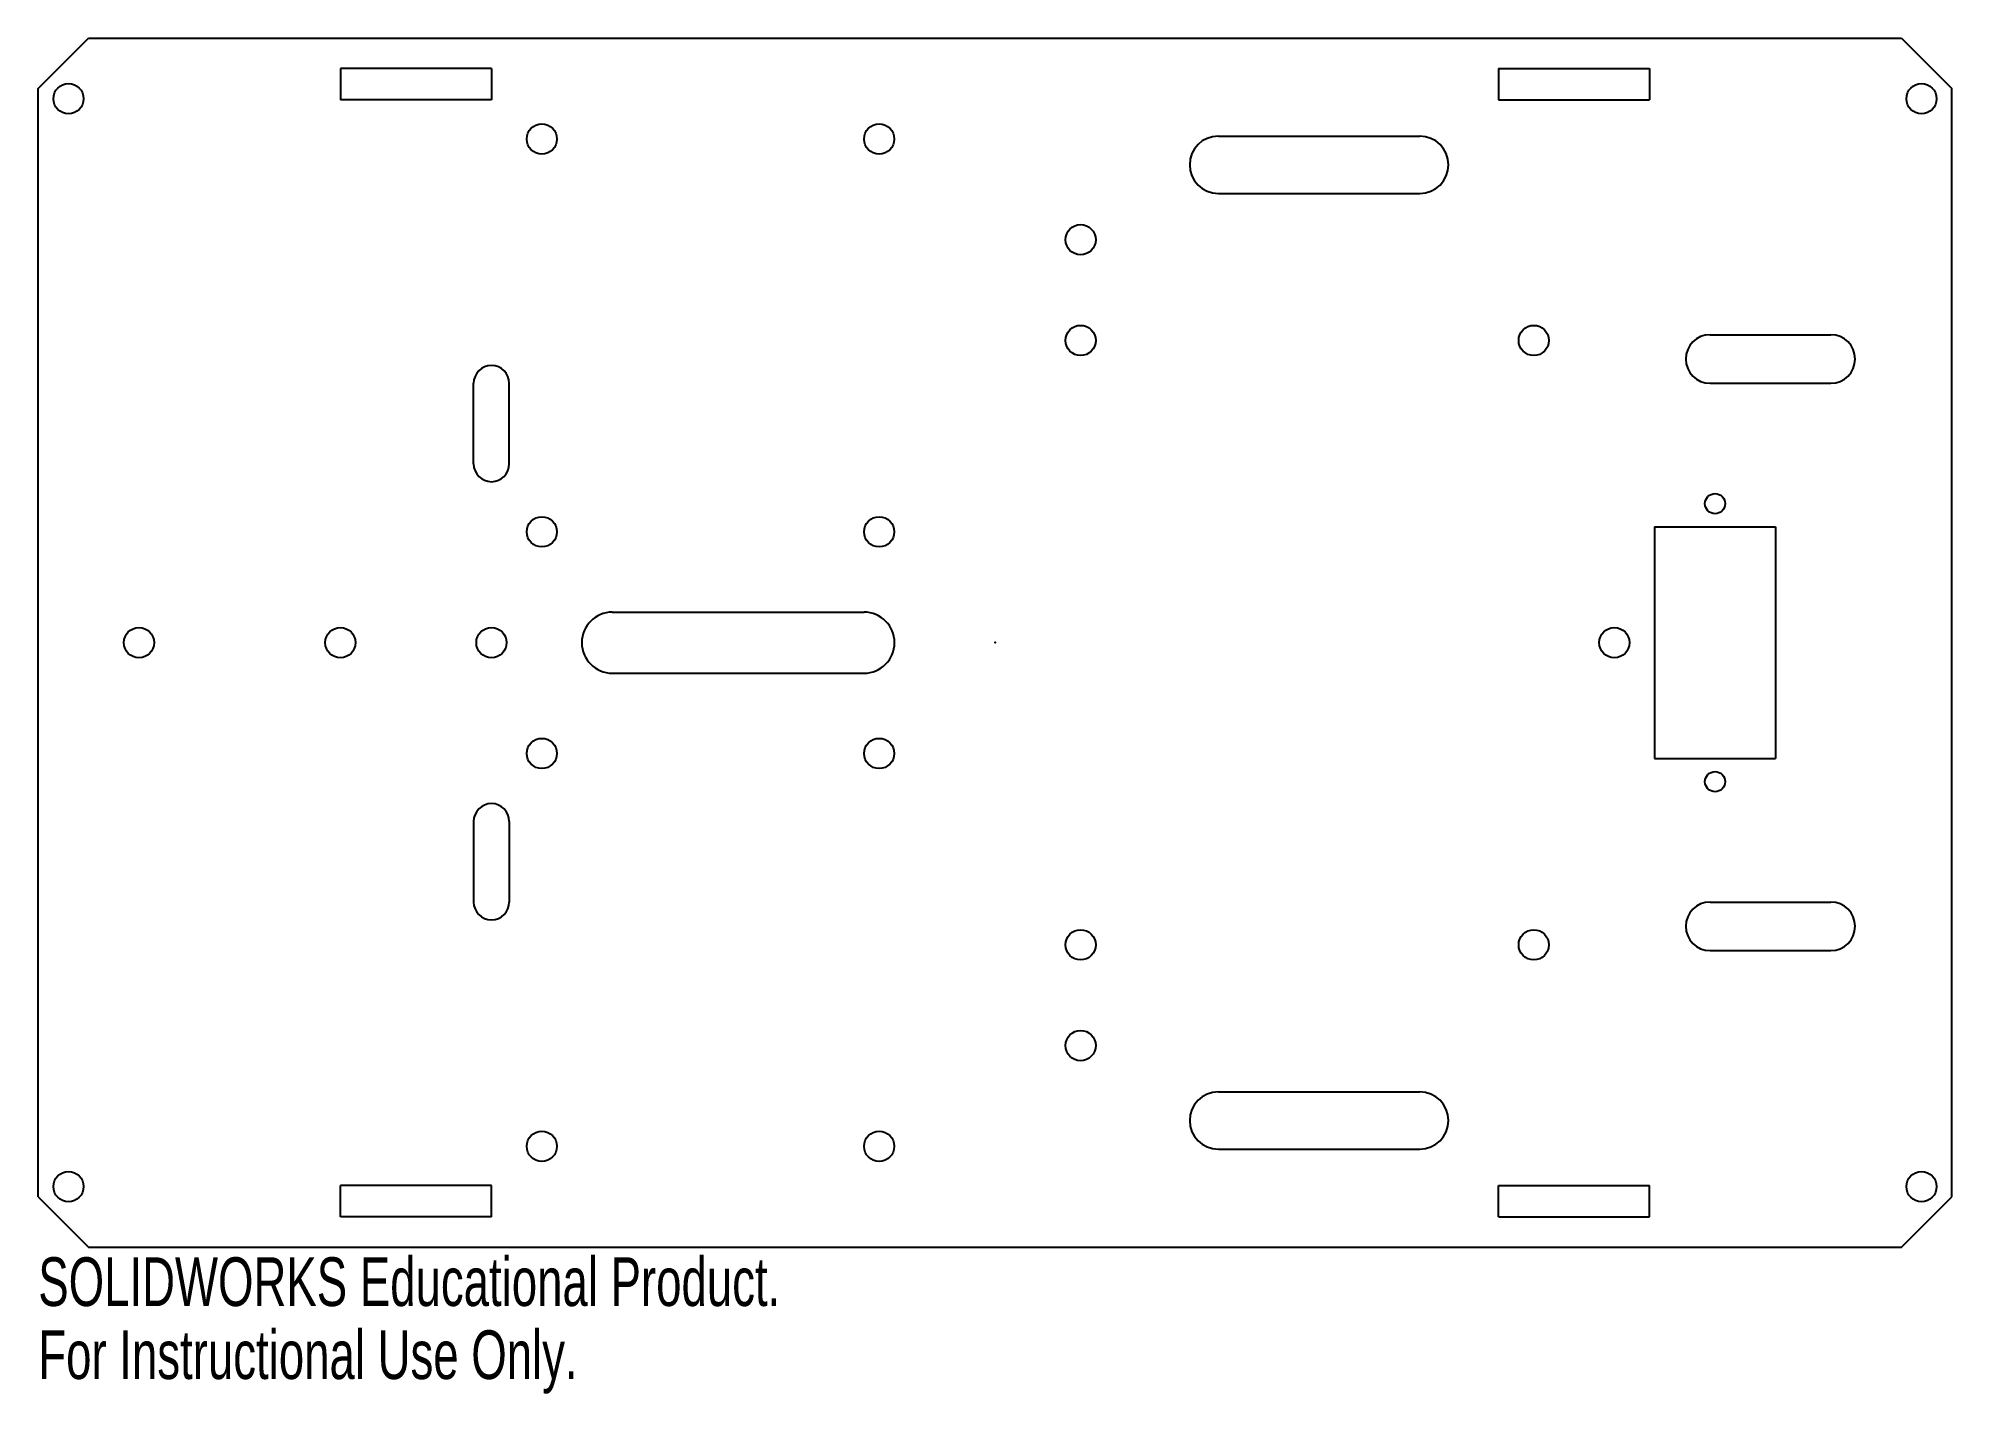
# Model space of a CAD drawing. Header units: millimetres. Extents: x -95 to 95, y -75 to 60.
import ezdxf

# ---------------------------------------------------------------- set-up
doc = ezdxf.new("R2010")
doc.units = ezdxf.units.MM
doc.header["$PDSIZE"] = -1
doc.styles.add('SLDTEXTSTYLE0', font='TXT', dxfattribs={"width": 0.7})

msp = doc.modelspace()

# ---------------------------------------------------------------- linework, layer by layer
at = {"color": 7, "linetype": 'Continuous'}
for p, q in [((-95, 55), (-90, 60)), ((-90, 60), (90, 60)), ((90, 60), (95, 55)), ((-65, 57), (-65, 53.9)), ((-50, 57), (-65, 57)), ((-50, 57), (-50, 53.9)), ((50, 57), (65, 57)), ((50, 57), (50, 53.9)), ((65, 57), (65, 53.9)), ((-95, -55), (-95, 55)), ((-50, 53.9), (-65, 53.9)), ((50, 53.9), (65, 53.9)), ((95, -55), (95, 55)), ((22.18, 50.29), (42.18, 50.29)), ((22.18, 44.6), (42.18, 44.6)), ((71, 30.57), (83, 30.57)), ((-51.77, 17.75), (-51.77, 25.75)), ((-48.23, 17.75), (-48.23, 25.75)), ((71, 25.75), (83, 25.75)), ((65.5, 11.5), (77.5, 11.5)), ((65.5, 11.5), (65.5, -11.5)), ((77.5, 11.5), (77.5, -11.5)), ((-38, 3.03), (-13, 3.03)), ((-38, -3.03), (-13, -3.03)), ((65.5, -11.5), (77.5, -11.5)), ((-51.77, -17.75), (-51.77, -25.75)), ((-48.23, -17.75), (-48.23, -25.75)), ((71, -25.75), (83, -25.75)), ((71, -30.57), (83, -30.57)), ((22.18, -44.6), (42.18, -44.6)), ((22.18, -50.29), (42.18, -50.29)), ((-95, -55), (-90, -60)), ((-65, -57), (-65, -53.9)), ((-50, -53.9), (-65, -53.9)), ((-50, -57), (-50, -53.9)), ((50, -57), (50, -53.9)), ((50, -53.9), (65, -53.9)), ((65, -57), (65, -53.9)), ((90, -60), (95, -55)), ((-50, -57), (-65, -57)), ((50, -57), (65, -57)), ((-90, -60), (90, -60))]:
    msp.add_line(p, q, dxfattribs=at)
at = {"color": 7, "linetype": 'Continuous', "lineweight": 25}
for p, q in [((-95, 55), (-90, 60)), ((-90, 60), (90, 60)), ((90, 60), (95, 55)), ((-65, 57), (-65, 53.9)), ((-50, 57), (-65, 57)), ((-50, 57), (-50, 53.9)), ((50, 57), (50, 53.9)), ((50, 57), (65, 57)), ((65, 57), (65, 53.9)), ((-95, -55), (-95, 55)), ((-50, 53.9), (-65, 53.9)), ((50, 53.9), (65, 53.9)), ((95, -55), (95, 55)), ((22.18, 50.29), (42.18, 50.29)), ((22.18, 44.6), (42.18, 44.6)), ((71, 30.57), (83, 30.57)), ((-51.77, 17.75), (-51.77, 25.75)), ((-48.23, 17.75), (-48.23, 25.75)), ((71, 25.75), (83, 25.75)), ((65.5, 11.5), (65.5, -11.5)), ((65.5, 11.5), (77.5, 11.5)), ((77.5, 11.5), (77.5, -11.5)), ((-38, 3.03), (-13, 3.03)), ((-38, -3.03), (-13, -3.03)), ((65.5, -11.5), (77.5, -11.5)), ((-51.77, -17.75), (-51.77, -25.75)), ((-48.23, -17.75), (-48.23, -25.75)), ((71, -25.75), (83, -25.75)), ((71, -30.57), (83, -30.57)), ((22.18, -44.6), (42.18, -44.6)), ((22.18, -50.29), (42.18, -50.29)), ((-95, -55), (-90, -60)), ((-65, -57), (-65, -53.9)), ((-50, -53.9), (-65, -53.9)), ((-50, -57), (-50, -53.9)), ((50, -53.9), (65, -53.9)), ((50, -57), (50, -53.9)), ((65, -57), (65, -53.9)), ((90, -60), (95, -55)), ((-50, -57), (-65, -57)), ((50, -57), (65, -57)), ((-90, -60), (90, -60))]:
    msp.add_line(p, q, dxfattribs=at)
at = {"color": 7, "linetype": 'Continuous'}
for centre, radius in [((-92, 54), 1.5), ((92, 54), 1.5), ((-45, 50), 1.5), ((-11.5, 50), 1.5), ((8.5, 40), 1.5), ((8.5, 30), 1.5), ((53.5, 30), 1.5), ((71.5, 13.8), 1), ((-45, 11), 1.5), ((-11.5, 11), 1.5), ((-85, 0), 1.5), ((-65, 0), 1.5), ((-50, 0), 1.5), ((61.5, 0), 1.5), ((-45, -11), 1.5), ((-11.5, -11), 1.5), ((71.5, -13.8), 1), ((8.5, -30), 1.5), ((53.5, -30), 1.5), ((8.5, -40), 1.5), ((-45, -50), 1.5), ((-11.5, -50), 1.5), ((-92, -54), 1.5), ((92, -54), 1.5)]:
    msp.add_circle(centre, radius, dxfattribs=at)
at = {"color": 7, "linetype": 'Continuous', "lineweight": 25}
for centre, radius in [((-92, 54), 1.5), ((92, 54), 1.5), ((-45, 50), 1.5), ((-11.5, 50), 1.5), ((8.5, 40), 1.5), ((8.5, 30), 1.5), ((53.5, 30), 1.5), ((71.5, 13.8), 1), ((-45, 11), 1.5), ((-11.5, 11), 1.5), ((-85, 0), 1.5), ((-65, 0), 1.5), ((-50, 0), 1.5), ((61.5, 0), 1.5), ((-45, -11), 1.5), ((-11.5, -11), 1.5), ((71.5, -13.8), 1), ((8.5, -30), 1.5), ((53.5, -30), 1.5), ((8.5, -40), 1.5), ((-45, -50), 1.5), ((-11.5, -50), 1.5), ((-92, -54), 1.5), ((92, -54), 1.5)]:
    msp.add_circle(centre, radius, dxfattribs=at)
at = {"color": 7, "linetype": 'Continuous'}
for centre, radius, start, end in [((22.18, 47.44), 2.85, 90, 270), ((42.18, 47.44), 2.85, 270, 90), ((71, 28.16), 2.41, 90, 270), ((83, 28.16), 2.41, 270, 90), ((-50, 25.75), 1.77, 0, 180), ((-50, 17.75), 1.77, 180, 0), ((-38, 0), 3.03, 90, 270), ((-13, 0), 3.03, 270, 90), ((-50, -17.75), 1.77, 0, 180), ((-50, -25.75), 1.77, 180, 0), ((71, -28.16), 2.41, 90, 270), ((83, -28.16), 2.41, 270, 90), ((22.18, -47.44), 2.85, 90, 270), ((42.18, -47.44), 2.85, 270, 90)]:
    msp.add_arc(centre, radius, start, end, dxfattribs=at)
at = {"color": 7, "linetype": 'Continuous', "lineweight": 25}
for centre, radius, start, end in [((22.18, 47.44), 2.85, 90, 270), ((42.18, 47.44), 2.85, 270, 90), ((71, 28.16), 2.41, 90, 270), ((83, 28.16), 2.41, 270, 90), ((-50, 25.75), 1.77, 0, 180), ((-50, 17.75), 1.77, 180, 0), ((-38, 0), 3.03, 90, 270), ((-13, 0), 3.03, 270, 90), ((-50, -17.75), 1.77, 0, 180), ((-50, -25.75), 1.77, 180, 0), ((71, -28.16), 2.41, 90, 270), ((83, -28.16), 2.41, 270, 90), ((22.18, -47.44), 2.85, 90, 270), ((42.18, -47.44), 2.85, 270, 90)]:
    msp.add_arc(centre, radius, start, end, dxfattribs=at)
at = {"color": 7, "linetype": 'Continuous'}
msp.add_point((0, 0), dxfattribs=at)

# ---------------------------------------------------------------- texts
at = {"color": 7, "linetype": 'Continuous', "char_height": 4.8336, "attachment_point": 1, "style": 'SLDTEXTSTYLE0'}
for s, insert in [('SOLIDWORKS Educational Product.', (-95, -61.02)), ('For Instructional Use Only.', (-95, -68.27))]:
    msp.add_mtext(s, dxfattribs=dict(at, insert=insert))

doc.saveas('drawing.dxf')
